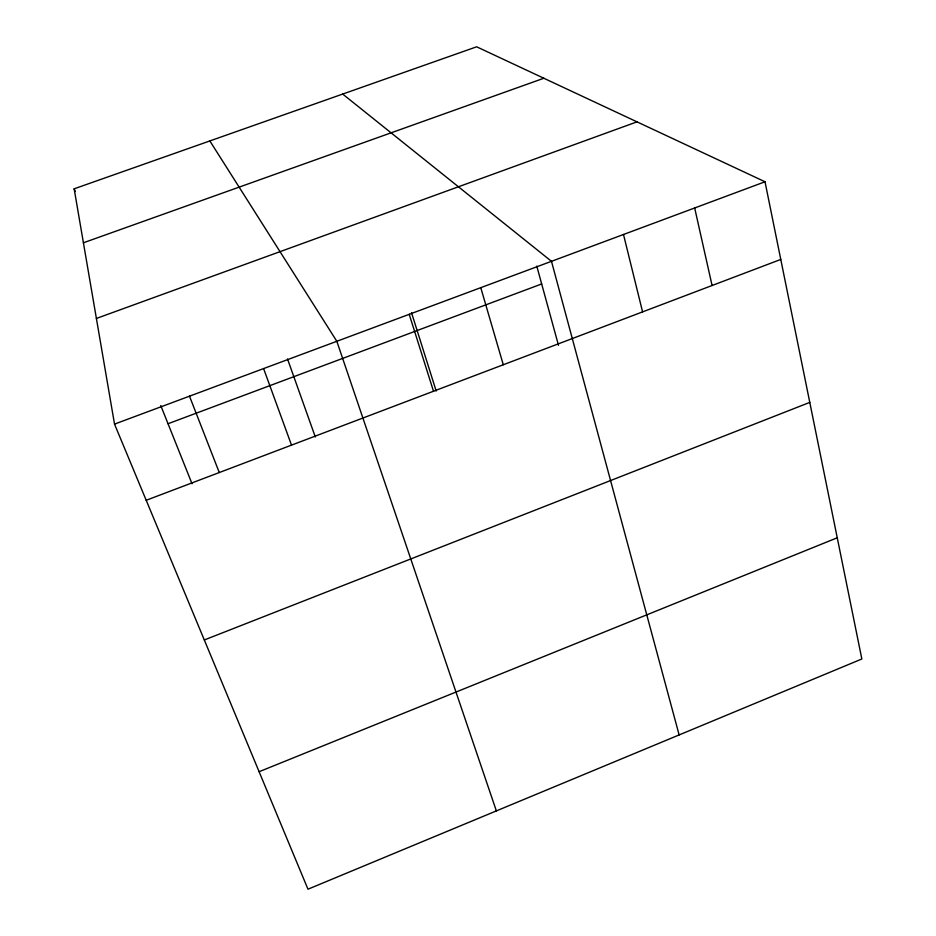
<?xml version="1.0" encoding="UTF-8"?>
<svg xmlns="http://www.w3.org/2000/svg" width="936" height="936" viewBox="0 0 936 936"><rect width="100%" height="100%" fill="white"/><g stroke="black" fill="none" stroke-linecap="round" stroke-linejoin="round"><path stroke-width="1.4" d="M259.108 771.72L837.252 537.779M204.305 639.967L809.78 402.386M146.203 500.28L780.776 259.436M168.035 423.739L541.675 283.959M114.52 424.113L765.016 181.771L861.845 658.991L307.979 889.2L114.52 424.113L74.155 188.815L476.646 46.8L765.016 181.771M96.385 318.451L636.983 121.844M83.409 242.787L543.839 78.25M342.693 94.068L551.48 261.32L679.138 734.935M209.851 140.938L336.831 341.289L496.361 810.904M74.155 188.815L75.231 191.506M160.758 405.534L192.02 483.748M189.505 396.174L219.27 472.54M263.601 368.573L291.505 445.126M287.504 358.933L315.303 436.96M409.219 314.32L433.497 391.236M411.536 312.729L436.199 391.061M480.765 287.668L503.287 364.748M536.773 266.081L558.488 345.302M623.493 234.491L642.587 311.887M694.676 207.979L712.085 285.515"/></g></svg>
